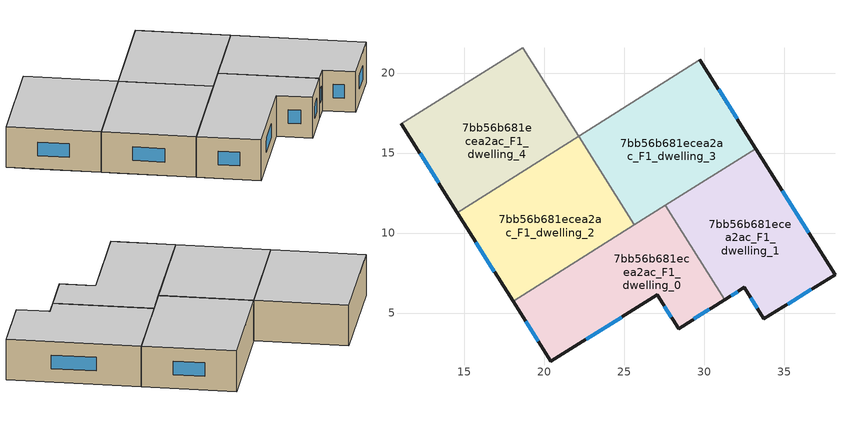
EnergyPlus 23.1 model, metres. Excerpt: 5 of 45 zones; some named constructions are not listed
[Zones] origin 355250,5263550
7bb56b681ecea2ac_F1_dwelling_0
 floor to 7bb56b681ecea2ac_F0_dwelling_11 (EU_floor_Construction): 27.87,11.27 31.28,5.84 28.4,4.03 27.08,6.13 20.43,1.97 18.35,5.28 z3
 floor to 7bb56b681ecea2ac_F0_dwelling_9 (EU_floor_Construction): 25.64,10.51 25.93,10.05 18.35,5.28 18.06,5.74 z3
 floor to 7bb56b681ecea2ac_F0_dwelling_8 (EU_floor_Construction): 27.58,11.73 27.87,11.27 25.93,10.05 25.64,10.51 z3
 wall outside (EU_wall_Construction): 18.06,5.74 20.43,1.97 27.08,6.13 28.4,4.03 31.28,5.84 z3:6
 wall to 7bb56b681ecea2ac_F1_dwelling_1 (EU_wall_Construction): 31.28,5.84 27.58,11.73 z3:6
 wall to 7bb56b681ecea2ac_F1_dwelling_2 (EU_wall_Construction): 25.64,10.51 18.06,5.74 z3:6
 wall to 7bb56b681ecea2ac_F1_dwelling_3 (EU_wall_Construction): 27.58,11.73 25.64,10.51 z3:6
 window (EU_Window_Construction): 22.65,3.36 24.86,4.75 / 18.85,4.49 19.64,3.23 / 29.36,4.63 30.32,5.24 / 27.52,5.43 27.96,4.73 z4:5
 ceiling to 7bb56b681ecea2ac_F2_dwelling_0 (EU_floor_Construction): 28.4,4.03 31.28,5.84 27.58,11.73 18.06,5.74 20.43,1.97 27.08,6.13 z6
7bb56b681ecea2ac_F1_dwelling_1
 floor to 7bb56b681ecea2ac_F0_dwelling_10 (EU_floor_Construction): 33.51,14.82 38.18,7.41 33.74,4.64 32.51,6.6 31.45,5.94 28.03,11.37 z3
 floor to 7bb56b681ecea2ac_F0_dwelling_11 (EU_floor_Construction): 28.03,11.37 31.45,5.94 31.28,5.84 27.87,11.27 z3
 floor to 7bb56b681ecea2ac_F0_dwelling_8 (EU_floor_Construction): 33.22,15.28 33.51,14.82 27.87,11.27 27.58,11.73 z3
 wall outside (EU_wall_Construction): 31.28,5.84 32.51,6.6 33.74,4.64 38.18,7.41 33.22,15.28 z3:6
 wall to 7bb56b681ecea2ac_F1_dwelling_3 (EU_wall_Construction): 33.22,15.28 27.58,11.73 z3:6
 window (EU_Window_Construction): 36.53,10.03 34.87,12.66 / 35.22,5.56 36.7,6.48 / 32.92,5.95 33.33,5.29 / 31.69,6.09 32.1,6.35 z4:5
 ceiling to 7bb56b681ecea2ac_F2_dwelling_1 (EU_floor_Construction): 38.18,7.41 33.22,15.28 27.58,11.73 31.28,5.84 32.51,6.6 33.74,4.64 z6
7bb56b681ecea2ac_F1_dwelling_2
 floor to 7bb56b681ecea2ac_F0_dwelling_9 (EU_floor_Construction): 22.73,15.13 25.64,10.51 18.06,5.74 15.15,10.36 z3
 floor to 7bb56b681ecea2ac_F0_dwelling_7 (EU_floor_Construction): 22.15,16.05 22.73,15.13 15.15,10.36 14.57,11.28 z3
 wall outside (EU_wall_Construction): 14.57,11.28 18.06,5.74 z3:6
 wall to 7bb56b681ecea2ac_F1_dwelling_4 (EU_wall_Construction): 22.15,16.05 14.57,11.28 z3:6
 wall to 7bb56b681ecea2ac_F1_dwelling_3 (EU_wall_Construction): 25.64,10.51 22.15,16.05 z3:6
 window (EU_Window_Construction): 15.73,9.44 16.9,7.59 z4:5
 ceiling to 7bb56b681ecea2ac_F2_dwelling_2 (EU_floor_Construction): 25.64,10.51 22.15,16.05 14.57,11.28 18.06,5.74 z6
7bb56b681ecea2ac_F1_dwelling_3
 floor to 7bb56b681ecea2ac_F0_dwelling_8 (EU_floor_Construction): 30.32,19.9 33.22,15.28 25.64,10.51 22.74,15.13 z3
 floor to 7bb56b681ecea2ac_F0_dwelling_6 (EU_floor_Construction): 29.74,20.82 30.32,19.9 22.74,15.13 22.15,16.05 z3
 wall outside (EU_wall_Construction): 33.22,15.28 29.74,20.82 z3:6
 wall to 7bb56b681ecea2ac_F1_dwelling_5 (EU_wall_Construction): 29.74,20.82 22.15,16.05 z3:6
 window (EU_Window_Construction): 32.06,17.13 30.9,18.98 z4:5
 ceiling to 7bb56b681ecea2ac_F2_dwelling_3 (EU_floor_Construction): 33.22,15.28 29.74,20.82 22.15,16.05 25.64,10.51 z6
7bb56b681ecea2ac_F1_dwelling_4
 floor to 7bb56b681ecea2ac_F0_dwelling_7 (EU_floor_Construction): 19.54,20.21 22.15,16.05 14.57,11.28 11.96,15.44 z3
 floor to 7bb56b681ecea2ac_F0_dwelling_5 (EU_floor_Construction): 18.67,21.59 19.54,20.21 11.96,15.44 11.09,16.83 z3
 wall outside (EU_wall_Construction): 11.09,16.83 14.57,11.28 z3:6
 wall to 7bb56b681ecea2ac_F1_dwelling_6 (EU_wall_Construction): 18.67,21.59 11.09,16.83 z3:6
 wall to 7bb56b681ecea2ac_F1_dwelling_5 (EU_wall_Construction): 22.15,16.05 18.67,21.59 z3:6
 window (EU_Window_Construction): 12.25,14.98 13.41,13.13 z4:5
 ceiling to 7bb56b681ecea2ac_F2_dwelling_4 (EU_floor_Construction): 22.15,16.05 18.67,21.59 11.09,16.83 14.57,11.28 z6
[SCHEDULE:FILE] Column Number=1; Rows to Skip at Top=0; Number of Hours of Data=8760; Column Separator=Comma; Interpolate to Timestep=No; Minutes per Item=60; Adjust Schedule for Daylight Savings=Yes
Name | File
EU_Step8_GainSchedule_7bb56b681ecea2ac_F2_dwelling_4_f000 | ../../schedules/7bb56b681ecea2ac/7bb56b681ecea2ac_F2_dwelling_4_f000_gain.csv
EU_Step8_GainSchedule_7bb56b681ecea2ac_F2_dwelling_5_f000 | ../../schedules/7bb56b681ecea2ac/7bb56b681ecea2ac_F2_dwelling_5_f000_gain.csv
EU_Step8_GainSchedule_7bb56b681ecea2ac_F2_dwelling_6_f000 | ../../schedules/7bb56b681ecea2ac/7bb56b681ecea2ac_F2_dwelling_6_f000_gain.csv
EU_Step8_GainSchedule_7bb56b681ecea2ac_F2_dwelling_7_f000 | ../../schedules/7bb56b681ecea2ac/7bb56b681ecea2ac_F2_dwelling_7_f000_gain.csv
EU_Step8_GainSchedule_7bb56b681ecea2ac_F2_dwelling_8_f000 | ../../schedules/7bb56b681ecea2ac/7bb56b681ecea2ac_F2_dwelling_8_f000_gain.csv
EU_Step8_GainSchedule_7bb56b681ecea2ac_F2_dwelling_9_f000 | ../../schedules/7bb56b681ecea2ac/7bb56b681ecea2ac_F2_dwelling_9_f000_gain.csv
EU_Step8_GainSchedule_7bb56b681ecea2ac_F2_dwelling_10_f000 | ../../schedules/7bb56b681ecea2ac/7bb56b681ecea2ac_F2_dwelling_10_f000_gain.csv
